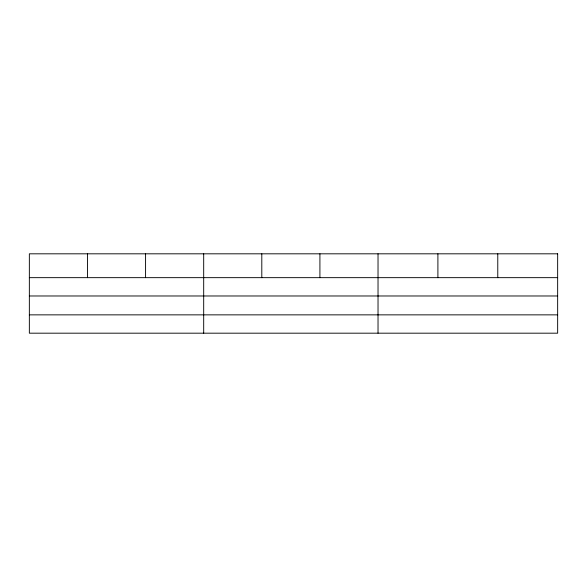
<?xml version="1.0" encoding="UTF-8"?>
<svg xmlns="http://www.w3.org/2000/svg" width="587" height="587" viewBox="0 0 587 587"><rect width="100%" height="100%" fill="white"/><g stroke="black" fill="none" stroke-linecap="round" stroke-linejoin="round"><path stroke-width="0.88" d="M29.35 277.658L557.65 277.658M29.35 295.98L557.65 295.98M29.35 314.859L557.65 314.859M497.776 253.819L497.776 277.658M437.902 253.819L437.902 277.658M378.028 253.819L378.028 333.181M319.915 253.819L319.915 277.658M261.802 253.819L261.802 277.658M203.689 253.819L203.689 333.181M145.576 253.819L145.576 277.658M87.463 253.819L87.463 277.658M557.65 253.819L29.35 253.819L29.35 333.181L557.65 333.181L557.65 253.819"/></g></svg>
